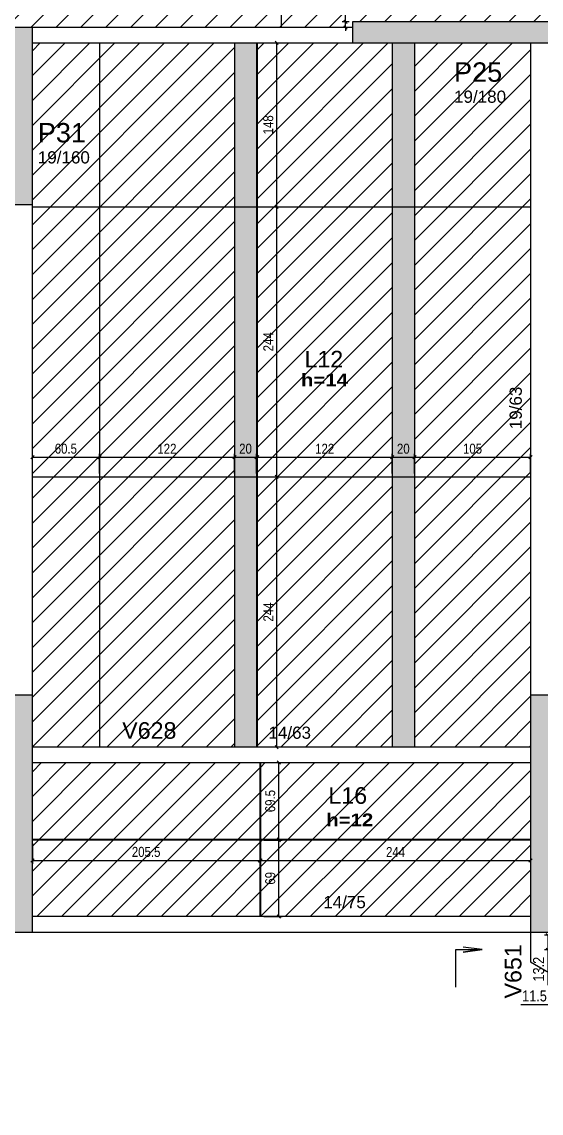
# Model space of a CAD drawing. Extents: x 1894 to 8661, y -614 to 3008.
# Drawn here: x 4123 to 4592, y 255 to 1241 of the extents above; entities that cross this region are included whole.
import ezdxf

# ---------------------------------------------------------------- set-up
doc = ezdxf.new("R2010")
doc.units = 0
doc.header["$PDMODE"] = 34
for name, color, linetype in [('COTA', 241, 'Continuous'), ('MTH-COTAS7', 31, 'Continuous'), ('MTH-DIM-PILAR', 3, 'Continuous'), ('MTH-DIM-VIGA', 3, 'Continuous'), ('MTH-FACE-VIGA', 7, 'Continuous'), ('MTH-PILAR-SEGUE', 5, 'Continuous'), ('MTH-SOMBRA25', 253, 'Continuous'), ('MTH-TIT1-PILAR', 5, 'Continuous'), ('MTH-TIT1-VIGA', 5, 'Continuous'), ('MTH-TXT-NEGRITO', 5, 'Continuous'), ('Painéis', 200, 'Continuous')]:
    doc.layers.add(name, color=color, linetype=linetype)
doc.layers.add('Hachura', color=251, linetype='Continuous', lineweight=9)
doc.styles.add('COTA TECNICA', font='techl___.ttf', dxfattribs={"height": 10})
doc.styles.add('COTA TECNICA-50', font='techl___.ttf', dxfattribs={"height": 9})
doc.styles.add('TQS_ARIAL', font='arial.ttf')
doc.styles.add('TQS_ARIAL_BLACK', font='ariblk.ttf')
doc.dimstyles.new('COTA PAINEL-50', dxfattribs={"dimtxt": 9, "dimasz": 3, "dimexe": 3, "dimexo": 3, "dimgap": 3, "dimtad": 1, "dimdec": 1, "dimzin": 12, "dimdsep": 46, "dimtxsty": 'COTA TECNICA-50', "dimblk1": 'OBLIQUE', "dimblk2": 'OBLIQUE', "dimsah": 1, "dimcen": 0.9, "dimclrd": 4, "dimclre": 4, "dimclrt": 240, "dimadec": 1, "dimazin": 3, "dimtfac": 1, "dimtdec": 1, "dimtmove": 0, "dimatfit": 3, "dimfxl": 1, "dimtolj": 1, "dimtzin": 12, "dimarcsym": 0})
doc.dimstyles.new('PAINEL', dxfattribs={"dimtxt": 10, "dimasz": 3, "dimexe": 3, "dimexo": 3, "dimgap": 3, "dimtad": 1, "dimdec": 1, "dimzin": 12, "dimdsep": 46, "dimtxsty": 'COTA TECNICA', "dimblk1": 'OBLIQUE', "dimblk2": 'OBLIQUE', "dimsah": 1, "dimcen": 0.9, "dimclrd": 4, "dimclre": 4, "dimclrt": 240, "dimadec": 1, "dimazin": 3, "dimtfac": 1, "dimtdec": 1, "dimtmove": 0, "dimatfit": 3, "dimfxl": 1, "dimtolj": 1, "dimtzin": 12, "dimarcsym": 0})
pattern_1 = [(45, (-1482.724, 0), (-11.22532, 11.22532), [])]

# ---------------------------------------------------------------- blocks, each defined once
blk = doc.blocks.new('_Oblique')
at = {"color": 0, "linetype": 'ByBlock', "lineweight": -2}
blk.add_line((-0.5, -0.5), (0.5, 0.5), dxfattribs=at)
blk = doc.blocks.new('*D153')
at = {"layer": 'COTA', "color": 4, "lineweight": -2, "transparency": 16777216}
for p, q in [((4132.12, 832.67), (4132.12, 850.53)), ((4192.62, 832.67), (4192.62, 850.53)), ((4132.12, 847.53), (4192.62, 847.53))]:
    blk.add_line(p, q, dxfattribs=at)
at = {"layer": 'Defpoints', "color": 0, "transparency": 16777216}
for p in [(4192.62, 847.53), (4132.12, 829.67), (4192.62, 829.67)]:
    blk.add_point(p, dxfattribs=at)
at = {"layer": 'COTA', "color": 4, "lineweight": -2, "transparency": 16777216, "xscale": 3, "yscale": 3, "zscale": 3, "rotation": 180}
blk.add_blockref('_Oblique', (4132.12, 847.53), dxfattribs=at)
at = {"layer": 'COTA', "color": 4, "lineweight": -2, "transparency": 16777216, "xscale": 3, "yscale": 3, "zscale": 3}
blk.add_blockref('_Oblique', (4192.62, 847.53), dxfattribs=at)
at = {"layer": 'COTA', "color": 240, "transparency": 16777216, "insert": (4162.37, 855.13), "char_height": 9, "attachment_point": 5, "style": 'COTA TECNICA-50'}
blk.add_mtext('\\A1;60.5', dxfattribs=at)
blk = doc.blocks.new('*D154')
at = {"layer": 'COTA', "color": 4, "lineweight": -2, "transparency": 16777216}
for p, q in [((4192.62, 832.67), (4192.62, 850.53)), ((4314.62, 832.67), (4314.62, 850.53)), ((4192.62, 847.53), (4314.62, 847.53))]:
    blk.add_line(p, q, dxfattribs=at)
at = {"layer": 'Defpoints', "color": 0, "transparency": 16777216}
for p in [(4314.62, 847.53), (4192.62, 829.67), (4314.62, 829.67)]:
    blk.add_point(p, dxfattribs=at)
at = {"layer": 'COTA', "color": 4, "lineweight": -2, "transparency": 16777216, "xscale": 3, "yscale": 3, "zscale": 3, "rotation": 180}
blk.add_blockref('_Oblique', (4192.62, 847.53), dxfattribs=at)
at = {"layer": 'COTA', "color": 4, "lineweight": -2, "transparency": 16777216, "xscale": 3, "yscale": 3, "zscale": 3}
blk.add_blockref('_Oblique', (4314.62, 847.53), dxfattribs=at)
at = {"layer": 'COTA', "color": 240, "transparency": 16777216, "insert": (4253.62, 855.08), "char_height": 9, "attachment_point": 5, "style": 'COTA TECNICA-50'}
blk.add_mtext('\\A1;122', dxfattribs=at)
blk = doc.blocks.new('*D155')
at = {"layer": 'COTA', "color": 4, "lineweight": -2, "transparency": 16777216}
for p, q in [((4314.62, 832.67), (4314.62, 850.53)), ((4334.62, 832.67), (4334.62, 850.53)), ((4314.62, 847.53), (4334.62, 847.53))]:
    blk.add_line(p, q, dxfattribs=at)
at = {"layer": 'Defpoints', "color": 0, "transparency": 16777216}
for p in [(4334.62, 847.53), (4314.62, 829.67), (4334.62, 829.67)]:
    blk.add_point(p, dxfattribs=at)
at = {"layer": 'COTA', "color": 4, "lineweight": -2, "transparency": 16777216, "xscale": 3, "yscale": 3, "zscale": 3, "rotation": 180}
blk.add_blockref('_Oblique', (4314.62, 847.53), dxfattribs=at)
at = {"layer": 'COTA', "color": 4, "lineweight": -2, "transparency": 16777216, "xscale": 3, "yscale": 3, "zscale": 3}
blk.add_blockref('_Oblique', (4334.62, 847.53), dxfattribs=at)
at = {"layer": 'COTA', "color": 240, "transparency": 16777216, "insert": (4324.62, 855.12), "char_height": 9, "attachment_point": 5, "style": 'COTA TECNICA-50'}
blk.add_mtext('\\A1;20', dxfattribs=at)
blk = doc.blocks.new('*D156')
at = {"layer": 'COTA', "color": 4, "lineweight": -2, "transparency": 16777216}
for p, q in [((4335.12, 832.67), (4335.12, 850.53)), ((4457.12, 832.67), (4457.12, 850.53)), ((4335.12, 847.53), (4457.12, 847.53))]:
    blk.add_line(p, q, dxfattribs=at)
at = {"layer": 'Defpoints', "color": 0, "transparency": 16777216}
for p in [(4457.12, 847.53), (4335.12, 829.67), (4457.12, 829.67)]:
    blk.add_point(p, dxfattribs=at)
at = {"layer": 'COTA', "color": 4, "lineweight": -2, "transparency": 16777216, "xscale": 3, "yscale": 3, "zscale": 3, "rotation": 180}
blk.add_blockref('_Oblique', (4335.12, 847.53), dxfattribs=at)
at = {"layer": 'COTA', "color": 4, "lineweight": -2, "transparency": 16777216, "xscale": 3, "yscale": 3, "zscale": 3}
blk.add_blockref('_Oblique', (4457.12, 847.53), dxfattribs=at)
at = {"layer": 'COTA', "color": 240, "transparency": 16777216, "insert": (4396.12, 855.08), "char_height": 9, "attachment_point": 5, "style": 'COTA TECNICA-50'}
blk.add_mtext('\\A1;122', dxfattribs=at)
blk = doc.blocks.new('*D157')
at = {"layer": 'COTA', "color": 4, "lineweight": -2, "transparency": 16777216}
for p, q in [((4457.12, 832.67), (4457.12, 850.53)), ((4477.12, 832.67), (4477.12, 850.53)), ((4457.12, 847.53), (4477.12, 847.53))]:
    blk.add_line(p, q, dxfattribs=at)
at = {"layer": 'Defpoints', "color": 0, "transparency": 16777216}
for p in [(4477.12, 847.53), (4457.12, 829.67), (4477.12, 829.67)]:
    blk.add_point(p, dxfattribs=at)
at = {"layer": 'COTA', "color": 4, "lineweight": -2, "transparency": 16777216, "xscale": 3, "yscale": 3, "zscale": 3, "rotation": 180}
blk.add_blockref('_Oblique', (4457.12, 847.53), dxfattribs=at)
at = {"layer": 'COTA', "color": 4, "lineweight": -2, "transparency": 16777216, "xscale": 3, "yscale": 3, "zscale": 3}
blk.add_blockref('_Oblique', (4477.12, 847.53), dxfattribs=at)
at = {"layer": 'COTA', "color": 240, "transparency": 16777216, "insert": (4467.12, 855.12), "char_height": 9, "attachment_point": 5, "style": 'COTA TECNICA-50'}
blk.add_mtext('\\A1;20', dxfattribs=at)
blk = doc.blocks.new('*D158')
at = {"layer": 'COTA', "color": 4, "lineweight": -2, "transparency": 16777216}
for p, q in [((4477.12, 832.67), (4477.12, 850.53)), ((4582.12, 832.67), (4582.12, 850.53)), ((4477.12, 847.53), (4582.12, 847.53))]:
    blk.add_line(p, q, dxfattribs=at)
at = {"layer": 'Defpoints', "color": 0, "transparency": 16777216}
for p in [(4582.12, 847.53), (4477.12, 829.67), (4582.12, 829.67)]:
    blk.add_point(p, dxfattribs=at)
at = {"layer": 'COTA', "color": 4, "lineweight": -2, "transparency": 16777216, "xscale": 3, "yscale": 3, "zscale": 3, "rotation": 180}
blk.add_blockref('_Oblique', (4477.12, 847.53), dxfattribs=at)
at = {"layer": 'COTA', "color": 4, "lineweight": -2, "transparency": 16777216, "xscale": 3, "yscale": 3, "zscale": 3}
blk.add_blockref('_Oblique', (4582.12, 847.53), dxfattribs=at)
at = {"layer": 'COTA', "color": 240, "transparency": 16777216, "insert": (4529.62, 855.13), "char_height": 9, "attachment_point": 5, "style": 'COTA TECNICA-50'}
blk.add_mtext('\\A1;105', dxfattribs=at)
blk = doc.blocks.new('*D159')
at = {"layer": 'COTA', "color": 4, "lineweight": -2, "transparency": 16777216}
for p, q in [((4338.12, 1221.67), (4355.75, 1221.67)), ((4352.75, 1221.67), (4352.75, 1073.67)), ((4338.12, 1073.67), (4355.75, 1073.67))]:
    blk.add_line(p, q, dxfattribs=at)
at = {"layer": 'Defpoints', "color": 0, "transparency": 16777216}
for p in [(4335.12, 1221.67), (4335.12, 1073.67), (4352.75, 1073.67)]:
    blk.add_point(p, dxfattribs=at)
at = {"layer": 'COTA', "color": 4, "lineweight": -2, "transparency": 16777216, "xscale": 3, "yscale": 3, "zscale": 3}
for p, rotation in [((4352.75, 1221.67), 90), ((4352.75, 1073.67), 270)]:
    blk.add_blockref('_Oblique', p, dxfattribs=dict(at, rotation=rotation))
at = {"layer": 'COTA', "color": 240, "transparency": 16777216, "insert": (4345.17, 1147.67), "char_height": 9, "attachment_point": 5, "rotation": 90, "style": 'COTA TECNICA-50'}
blk.add_mtext('\\A1;148', dxfattribs=at)
blk = doc.blocks.new('*D160')
at = {"layer": 'COTA', "color": 4, "lineweight": -2, "transparency": 16777216}
for p, q in [((4338.12, 1073.67), (4355.75, 1073.67)), ((4352.75, 1073.67), (4352.75, 829.67))]:
    blk.add_line(p, q, dxfattribs=at)
at = {"layer": 'Defpoints', "color": 0, "transparency": 16777216}
for p in [(4335.12, 1073.67), (4352.75, 829.67), (4352.75, 829.67)]:
    blk.add_point(p, dxfattribs=at)
at = {"layer": 'COTA', "color": 4, "lineweight": -2, "transparency": 16777216, "xscale": 3, "yscale": 3, "zscale": 3}
for p, rotation in [((4352.75, 1073.67), 90), ((4352.75, 829.67), 270)]:
    blk.add_blockref('_Oblique', p, dxfattribs=dict(at, rotation=rotation))
at = {"layer": 'COTA', "color": 240, "transparency": 16777216, "insert": (4345.19, 951.67), "char_height": 9, "attachment_point": 5, "rotation": 90, "style": 'COTA TECNICA-50'}
blk.add_mtext('\\A1;244', dxfattribs=at)
blk = doc.blocks.new('*D161')
at = {"layer": 'COTA', "color": 4, "lineweight": -2, "transparency": 16777216}
blk.add_line((4352.75, 829.67), (4352.75, 585.67), dxfattribs=at)
at = {"layer": 'Defpoints', "color": 0, "transparency": 16777216}
for p in [(4352.75, 829.67), (4352.75, 585.67), (4352.75, 585.67)]:
    blk.add_point(p, dxfattribs=at)
at = {"layer": 'COTA', "color": 4, "lineweight": -2, "transparency": 16777216, "xscale": 3, "yscale": 3, "zscale": 3}
for p, rotation in [((4352.75, 829.67), 90), ((4352.75, 585.67), 270)]:
    blk.add_blockref('_Oblique', p, dxfattribs=dict(at, rotation=rotation))
at = {"layer": 'COTA', "color": 240, "transparency": 16777216, "insert": (4345.19, 707.67), "char_height": 9, "attachment_point": 5, "rotation": 90, "style": 'COTA TECNICA-50'}
blk.add_mtext('\\A1;244', dxfattribs=at)
blk = doc.blocks.new('*D149')
at = {"layer": 'COTA', "color": 4, "lineweight": -2, "transparency": 16777216}
for p, q in [((4132.12, 498.67), (4132.12, 480.36)), ((4337.62, 498.67), (4337.62, 480.36)), ((4132.12, 483.36), (4337.62, 483.36))]:
    blk.add_line(p, q, dxfattribs=at)
at = {"layer": 'Defpoints', "color": 0, "transparency": 16777216}
for p in [(4132.12, 501.67), (4337.62, 501.67), (4337.62, 483.36)]:
    blk.add_point(p, dxfattribs=at)
at = {"layer": 'COTA', "color": 4, "lineweight": -2, "transparency": 16777216, "xscale": 3, "yscale": 3, "zscale": 3, "rotation": 180}
blk.add_blockref('_Oblique', (4132.12, 483.36), dxfattribs=at)
at = {"layer": 'COTA', "color": 4, "lineweight": -2, "transparency": 16777216, "xscale": 3, "yscale": 3, "zscale": 3}
blk.add_blockref('_Oblique', (4337.62, 483.36), dxfattribs=at)
at = {"layer": 'COTA', "color": 240, "transparency": 16777216, "insert": (4234.87, 490.96), "char_height": 9, "attachment_point": 5, "style": 'COTA TECNICA-50'}
blk.add_mtext('\\A1;205.5', dxfattribs=at)
blk = doc.blocks.new('*D150')
at = {"layer": 'COTA', "color": 4, "lineweight": -2, "transparency": 16777216}
for p, q in [((4338.12, 498.67), (4338.12, 480.36)), ((4582.12, 498.67), (4582.12, 480.36)), ((4338.12, 483.36), (4582.12, 483.36))]:
    blk.add_line(p, q, dxfattribs=at)
at = {"layer": 'Defpoints', "color": 0, "transparency": 16777216}
for p in [(4338.12, 501.67), (4582.12, 501.67), (4582.12, 483.36)]:
    blk.add_point(p, dxfattribs=at)
at = {"layer": 'COTA', "color": 4, "lineweight": -2, "transparency": 16777216, "xscale": 3, "yscale": 3, "zscale": 3, "rotation": 180}
blk.add_blockref('_Oblique', (4338.12, 483.36), dxfattribs=at)
at = {"layer": 'COTA', "color": 4, "lineweight": -2, "transparency": 16777216, "xscale": 3, "yscale": 3, "zscale": 3}
blk.add_blockref('_Oblique', (4582.12, 483.36), dxfattribs=at)
at = {"layer": 'COTA', "color": 240, "transparency": 16777216, "insert": (4460.12, 490.93), "char_height": 9, "attachment_point": 5, "style": 'COTA TECNICA-50'}
blk.add_mtext('\\A1;244', dxfattribs=at)
blk = doc.blocks.new('*D151')
at = {"layer": 'COTA', "color": 4, "lineweight": -2, "transparency": 16777216}
for p, q in [((4341.12, 501.67), (4357.59, 501.67)), ((4354.59, 432.67), (4354.59, 501.67)), ((4341.12, 432.67), (4357.59, 432.67))]:
    blk.add_line(p, q, dxfattribs=at)
at = {"layer": 'Defpoints', "color": 0, "transparency": 16777216}
for p in [(4338.12, 501.67), (4354.59, 501.67), (4338.12, 432.67)]:
    blk.add_point(p, dxfattribs=at)
at = {"layer": 'COTA', "color": 4, "lineweight": -2, "transparency": 16777216, "xscale": 3, "yscale": 3, "zscale": 3}
for p, rotation in [((4354.59, 501.67), 90), ((4354.59, 432.67), 270)]:
    blk.add_blockref('_Oblique', p, dxfattribs=dict(at, rotation=rotation))
at = {"layer": 'COTA', "color": 240, "transparency": 16777216, "insert": (4346.97, 467.17), "char_height": 9, "attachment_point": 5, "rotation": 90, "style": 'COTA TECNICA-50'}
blk.add_mtext('\\A1;69', dxfattribs=at)
blk = doc.blocks.new('*D152')
at = {"layer": 'COTA', "color": 4, "lineweight": -2, "transparency": 16777216}
for p, q in [((4341.12, 571.67), (4357.59, 571.67)), ((4354.59, 502.17), (4354.59, 571.67)), ((4341.12, 502.17), (4357.59, 502.17))]:
    blk.add_line(p, q, dxfattribs=at)
at = {"layer": 'Defpoints', "color": 0, "transparency": 16777216}
for p in [(4338.12, 571.67), (4354.59, 571.67), (4338.12, 502.17)]:
    blk.add_point(p, dxfattribs=at)
at = {"layer": 'COTA', "color": 4, "lineweight": -2, "transparency": 16777216, "xscale": 3, "yscale": 3, "zscale": 3}
for p, rotation in [((4354.59, 571.67), 90), ((4354.59, 502.17), 270)]:
    blk.add_blockref('_Oblique', p, dxfattribs=dict(at, rotation=rotation))
at = {"layer": 'COTA', "color": 240, "transparency": 16777216, "insert": (4346.96, 536.92), "char_height": 9, "attachment_point": 5, "rotation": 90, "style": 'COTA TECNICA-50'}
blk.add_mtext('\\A1;69.5', dxfattribs=at)
blk = doc.blocks.new('*D188')
at = {"layer": 'COTA', "color": 4, "lineweight": -2, "transparency": 16777216}
for p, q in [((4414.96, 1240.67), (4414.96, 1258.77)), ((4418.12, 1240.67), (4411.96, 1240.67)), ((4418.12, 1235.67), (4411.96, 1235.67)), ((4414.96, 1235.67), (4414.96, 1240.67)), ((4414.96, 1235.67), (4414.96, 1232.67))]:
    blk.add_line(p, q, dxfattribs=at)
at = {"layer": 'Defpoints', "color": 0, "transparency": 16777216}
for p in [(4414.96, 1240.67), (4421.12, 1240.67), (4421.12, 1235.67)]:
    blk.add_point(p, dxfattribs=at)
at = {"layer": 'COTA', "color": 4, "lineweight": -2, "transparency": 16777216, "xscale": 3, "yscale": 3, "zscale": 3}
for p, rotation in [((4414.96, 1240.67), 270), ((4414.96, 1235.67), 90)]:
    blk.add_blockref('_Oblique', p, dxfattribs=dict(at, rotation=rotation))
at = {"layer": 'COTA', "color": 240, "transparency": 16777216, "insert": (4406.85, 1252.72), "char_height": 10, "attachment_point": 5, "rotation": 90, "style": 'COTA TECNICA'}
blk.add_mtext('\\A1;5', dxfattribs=at)
blk = doc.blocks.new('*D285')
at = {"layer": 'COTA', "color": 4, "lineweight": -2, "transparency": 16777216}
for p, q in [((4598.12, 415.72), (4594.58, 415.72)), ((4597.58, 415.72), (4597.58, 402.48)), ((4598.12, 402.48), (4594.58, 402.48)), ((4597.58, 402.48), (4597.58, 370.75))]:
    blk.add_line(p, q, dxfattribs=at)
at = {"layer": 'Defpoints', "color": 0, "transparency": 16777216}
for p in [(4601.12, 415.72), (4597.58, 402.48), (4601.12, 402.48)]:
    blk.add_point(p, dxfattribs=at)
at = {"layer": 'COTA', "color": 4, "lineweight": -2, "transparency": 16777216, "xscale": 3, "yscale": 3, "zscale": 3}
for p, rotation in [((4597.58, 415.72), 90), ((4597.58, 402.48), 270)]:
    blk.add_blockref('_Oblique', p, dxfattribs=dict(at, rotation=rotation))
at = {"layer": 'COTA', "color": 240, "transparency": 16777216, "insert": (4589.36, 385.11), "char_height": 10, "attachment_point": 5, "rotation": 90, "style": 'COTA TECNICA'}
blk.add_mtext('\\A1;13.2', dxfattribs=at)
blk = doc.blocks.new('*D286')
at = {"layer": 'COTA', "color": 4, "lineweight": -2, "transparency": 16777216}
for p, q in [((4601.12, 399.48), (4601.12, 349.82)), ((4612.58, 392.72), (4612.58, 349.82)), ((4601.12, 352.82), (4573.11, 352.82)), ((4612.58, 352.82), (4601.12, 352.82))]:
    blk.add_line(p, q, dxfattribs=at)
at = {"layer": 'Defpoints', "color": 0, "transparency": 16777216}
for p in [(4601.12, 402.48), (4612.58, 395.72), (4601.12, 352.82)]:
    blk.add_point(p, dxfattribs=at)
at = {"layer": 'COTA', "color": 4, "lineweight": -2, "transparency": 16777216, "xscale": 3, "yscale": 3, "zscale": 3, "rotation": 180}
blk.add_blockref('_Oblique', (4601.12, 352.82), dxfattribs=at)
at = {"layer": 'COTA', "color": 4, "lineweight": -2, "transparency": 16777216, "xscale": 3, "yscale": 3, "zscale": 3}
blk.add_blockref('_Oblique', (4612.58, 352.82), dxfattribs=at)
at = {"layer": 'COTA', "color": 240, "transparency": 16777216, "insert": (4585.61, 360.93), "char_height": 10, "attachment_point": 5, "style": 'COTA TECNICA'}
blk.add_mtext('\\A1;11.5', dxfattribs=at)

msp = doc.modelspace()

# ---------------------------------------------------------------- hatches: boundary and pattern name
at = {"layer": 'Hachura', "linetype": 'ByBlock'}
h = msp.add_hatch(dxfattribs=at)
h.set_pattern_fill('ANSI31', color=256, scale=5)
h.set_pattern_definition(pattern_1)
h.paths.add_polyline_path([(3233.62, 1361.67), (3233.62, 1308.17), (3233.62, 1296.67), (3380.62, 1296.67), (3380.62, 1361.67)])
h.paths.add_polyline_path([(3233.62, 1296.17), (3233.62, 1289.17), (3233.62, 1235.67), (3380.62, 1235.67), (3380.62, 1296.17)])
h.paths.add_polyline_path([(3380.62, 1296.17), (3380.62, 1235.67), (3393.12, 1235.67), (3412.12, 1235.67), (3624.62, 1235.67), (3624.62, 1296.17)])
h.paths.add_polyline_path([(3412.12, 1361.67), (3393.12, 1361.67), (3380.62, 1361.67), (3380.62, 1296.67), (3624.62, 1296.67), (3624.62, 1361.67)])
h.paths.add_polyline_path([(3868.62, 1296.67), (3868.62, 1361.67), (3624.62, 1361.67), (3624.62, 1296.67)])
h.paths.add_polyline_path([(3624.62, 1296.17), (3624.62, 1235.67), (3868.62, 1235.67), (3868.62, 1296.17)])
h.paths.add_polyline_path([(3869.12, 1296.17), (3869.12, 1235.67), (4113.12, 1235.67), (4113.12, 1296.17)])
h.paths.add_polyline_path([(4113.12, 1296.67), (4113.12, 1361.67), (3869.12, 1361.67), (3869.12, 1296.67)])
h.paths.add_polyline_path([(4357.12, 1296.67), (4357.12, 1361.67), (4132.12, 1361.67), (4113.12, 1361.67), (4113.12, 1296.67)])
h.paths.add_polyline_path([(4113.12, 1296.17), (4113.12, 1235.67), (4132.12, 1235.67), (4357.12, 1235.67), (4357.12, 1296.17)])
h.paths.add_polyline_path([(4357.12, 1296.17), (4357.12, 1235.67), (4421.12, 1235.67), (4421.12, 1240.67), (4601.12, 1240.67), (4601.12, 1296.17)])
h.paths.add_polyline_path([(4601.12, 1296.67), (4601.12, 1361.67), (4582.12, 1361.67), (4357.12, 1361.67), (4357.12, 1296.67)])
h.paths.add_polyline_path([(4845.12, 1337.17), (4845.12, 1397.67), (4601.12, 1397.67), (4601.12, 1361.67), (4601.12, 1337.17)])
h.paths.add_polyline_path([(4845.12, 1235.67), (4845.12, 1336.67), (4601.12, 1336.67), (4601.12, 1240.67), (4601.12, 1235.67)])
h.paths.add_polyline_path([(4970.62, 1235.67), (4970.62, 1240.67), (5089.12, 1240.67), (5089.12, 1336.67), (4845.12, 1336.67), (4845.12, 1235.67)])
h.paths.add_polyline_path([(5089.12, 1337.17), (5089.12, 1397.67), (4845.12, 1397.67), (4845.12, 1337.17)])
h.paths.add_polyline_path([(5333.12, 1337.17), (5333.12, 1397.67), (5274.12, 1397.67), (5089.12, 1397.67), (5089.12, 1337.17)])
h.paths.add_polyline_path([(5333.12, 1235.67), (5333.12, 1336.67), (5089.12, 1336.67), (5089.12, 1240.67), (5150.62, 1240.67), (5150.62, 1235.67)])
h.paths.add_polyline_path([(5520.12, 1235.67), (5520.12, 1240.67), (5520.12, 1336.67), (5333.62, 1336.67), (5333.62, 1235.67)])
h.paths.add_polyline_path([(5520.12, 1337.17), (5520.12, 1361.67), (5520.12, 1397.67), (5333.62, 1397.67), (5333.62, 1337.17)])
h.paths.add_polyline_path([(5396.12, 1568.67), (5274.12, 1568.67), (5274.12, 1417.67), (5396.12, 1417.67)])
h.paths.add_polyline_path([(5416.62, 1417.67), (5520.12, 1417.67), (5520.12, 1501.67), (5520.12, 1568.67), (5416.62, 1568.67)])
h.paths.add_polyline_path([(5520.12, 1690.67), (5416.62, 1690.67), (5416.62, 1568.67), (5520.12, 1568.67)])
h.paths.add_polyline_path([(5396.12, 1690.67), (5274.12, 1690.67), (5274.12, 1625.67), (5274.12, 1606.67), (5274.12, 1568.67), (5396.12, 1568.67)])
h.paths.add_polyline_path([(5396.12, 1934.67), (5292.12, 1934.67), (5292.12, 1834.67), (5292.12, 1815.67), (5274.12, 1815.67), (5274.12, 1690.67), (5396.12, 1690.67)])
h.paths.add_polyline_path([(5416.62, 1690.67), (5520.12, 1690.67), (5520.12, 1934.67), (5416.62, 1934.67)])
h.paths.add_polyline_path([(5520.12, 2077.67), (5416.62, 2077.67), (5416.62, 1934.67), (5520.12, 1934.67), (5520.12, 2011.67)])
h.paths.add_polyline_path([(5396.12, 2077.67), (5292.12, 2077.67), (5292.12, 1934.67), (5396.12, 1934.67)])
h.paths.add_polyline_path([(4601.12, 1833.67), (4704.62, 1833.67), (4704.62, 2077.67), (4601.12, 2077.67), (4601.12, 2011.67)])
h.paths.add_polyline_path([(4601.12, 1679.67), (4704.62, 1679.67), (4704.62, 1833.67), (4601.12, 1833.67)])
h.paths.add_polyline_path([(4601.12, 1557.67), (4704.62, 1557.67), (4704.62, 1679.67), (4601.12, 1679.67)])
h.paths.add_polyline_path([(4704.62, 1557.67), (4601.12, 1557.67), (4601.12, 1501.67), (4601.12, 1417.67), (4704.62, 1417.67)])
h.paths.add_polyline_path([(4847.12, 1417.67), (4847.12, 1557.67), (4725.12, 1557.67), (4725.12, 1417.67)])
h.paths.add_polyline_path([(4847.12, 1557.67), (4847.12, 1606.67), (4847.12, 1625.67), (4847.12, 1679.67), (4725.12, 1679.67), (4725.12, 1557.67)])
h.paths.add_polyline_path([(4847.12, 1815.67), (4847.12, 1833.67), (4725.12, 1833.67), (4725.12, 1679.67), (4847.12, 1679.67)])
h = msp.add_hatch(dxfattribs=at)
h.set_pattern_fill('ANSI31', color=256, scale=5)
h.set_pattern_definition(pattern_1)
h.paths.add_polyline_path([(4192.62, 1221.67), (4132.12, 1221.67), (4132.12, 1075.67), (4132.12, 1073.67), (4192.62, 1073.67)])
h.paths.add_polyline_path([(4314.62, 1073.67), (4314.62, 1221.67), (4192.62, 1221.67), (4192.62, 1073.67)])
h.paths.add_polyline_path([(4457.12, 1221.67), (4421.12, 1221.67), (4335.12, 1221.67), (4335.12, 1073.67), (4457.12, 1073.67)])
h.paths.add_polyline_path([(4477.12, 1073.67), (4582.12, 1073.67), (4582.12, 1221.67), (4477.12, 1221.67)])
h.paths.add_polyline_path([(4477.12, 829.67), (4582.12, 829.67), (4582.12, 1073.67), (4477.12, 1073.67)])
h.paths.add_polyline_path([(4457.12, 1073.67), (4335.12, 1073.67), (4335.12, 829.67), (4457.12, 829.67)])
h.paths.add_polyline_path([(4314.62, 1073.67), (4192.62, 1073.67), (4192.62, 829.67), (4314.62, 829.67)])
h.paths.add_polyline_path([(4192.62, 1073.67), (4132.12, 1073.67), (4132.12, 829.67), (4192.62, 829.67)])
h.paths.add_polyline_path([(4132.12, 632.67), (4132.12, 585.67), (4192.62, 585.67), (4192.62, 829.67), (4132.12, 829.67)])
h.paths.add_polyline_path([(4314.62, 829.67), (4192.62, 829.67), (4192.62, 585.67), (4314.62, 585.67)])
h.paths.add_polyline_path([(4457.12, 829.67), (4335.12, 829.67), (4335.12, 585.67), (4457.12, 585.67)])
h.paths.add_polyline_path([(4582.12, 829.67), (4477.12, 829.67), (4477.12, 585.67), (4582.12, 585.67), (4582.12, 632.67)])
h.paths.add_polyline_path([(4338.12, 571.67), (4338.12, 502.17), (4582.12, 502.17), (4582.12, 571.67)])
h.paths.add_polyline_path([(4338.12, 501.67), (4338.12, 432.67), (4582.12, 432.67), (4582.12, 501.67)])
h.paths.add_polyline_path([(4337.62, 501.67), (4132.12, 501.67), (4132.12, 432.67), (4337.62, 432.67)])
h.paths.add_polyline_path([(4132.12, 571.67), (4132.12, 502.17), (4337.62, 502.17), (4337.62, 571.67)])
at = {"layer": 'Hachura'}
h = msp.add_hatch(color=256, dxfattribs=at)
h.dxf.hatch_style = 1
h.paths.add_polyline_path([(4334.62, 585.67), (4314.62, 585.67), (4314.62, 829.67), (4334.62, 829.67)])
h.paths.add_polyline_path([(4334.62, 829.67), (4314.62, 829.67), (4314.62, 1073.67), (4334.62, 1073.67)])
h.paths.add_polyline_path([(4334.62, 1073.67), (4314.62, 1073.67), (4314.62, 1221.67), (4334.62, 1221.67)])
h.paths.add_polyline_path([(4477.12, 1073.67), (4457.12, 1073.67), (4457.12, 1221.67), (4477.12, 1221.67)])
h.paths.add_polyline_path([(4477.12, 829.67), (4457.12, 829.67), (4457.12, 1073.67), (4477.12, 1073.67)])
h.paths.add_polyline_path([(4477.12, 585.67), (4457.12, 585.67), (4457.12, 829.67), (4477.12, 829.67)])

# ---------------------------------------------------------------- linework, layer by layer
at = {"layer": 'MTH-COTAS7', "linetype": 'Continuous'}
msp.add_lwpolyline([(4514.48, 368.98), (4514.48, 402.81), (4538.38, 402.81), (4521.03, 400.53), (4538.38, 402.81), (4521.03, 405.1)], dxfattribs=at)
at = {"layer": 'MTH-FACE-VIGA', "linetype": 'Continuous'}
for p, q in [((4421.12, 1235.67), (4132.12, 1235.67)), ((4132.12, 1221.67), (4421.12, 1221.67)), ((4582.12, 1221.67), (4582.12, 632.67)), ((4132.12, 632.67), (4132.12, 1075.67)), ((4582.12, 585.67), (4132.12, 585.67)), ((4132.12, 571.67), (4582.12, 571.67)), ((4582.12, 432.67), (4132.12, 432.67)), ((4132.12, 418.67), (4582.12, 418.67)), ((4582.12, 418.67), (4582.12, 391.87))]:
    msp.add_line(p, q, dxfattribs=at)
msp.add_lwpolyline([(4582.12, 391.87), (4627.94, 365.08), (4675.25, 341.03), (4723.9, 319.8), (4773.71, 301.46), (4824.51, 286.09), (4876.13, 273.72), (4928.38, 264.41), (4981.09, 258.18), (5034.08, 255.06), (5087.15, 255.06), (5140.14, 258.18), (5192.85, 264.41), (5245.11, 273.72), (5296.72, 286.09), (5347.52, 301.46), (5397.33, 319.8), (5445.98, 341.03), (5493.3, 365.08), (5539.12, 391.87)], dxfattribs=at)
at = {"layer": 'MTH-PILAR-SEGUE', "linetype": 'Continuous'}
for points in [[(4113.12, 1075.67), (4132.12, 1075.67), (4132.12, 1235.67), (4113.12, 1235.67), (4113.12, 1075.67)], [(4421.12, 1240.67), (4421.12, 1221.67), (4601.12, 1221.67), (4601.12, 1240.67), (4421.12, 1240.67)], [(4113.12, 418.67), (4132.12, 418.67), (4132.12, 632.67), (4113.12, 632.67), (4113.12, 418.67)], [(4582.12, 418.67), (4601.12, 418.67), (4601.12, 632.67), (4582.12, 632.67), (4582.12, 418.67)]]:
    msp.add_lwpolyline(points, dxfattribs=at)
at = {"layer": 'MTH-SOMBRA25', "linetype": 'Continuous'}
for points in [[(4113.12, 1075.67), (4132.12, 1075.67), (4132.12, 1235.67)], [(4113.12, 1075.67), (4132.12, 1235.67), (4113.12, 1235.67)], [(4421.12, 1240.67), (4421.12, 1221.67), (4601.12, 1221.67)], [(4421.12, 1240.67), (4601.12, 1221.67), (4601.12, 1240.67)], [(4421.12, 1240.67), (4601.12, 1240.67), (4421.12, 1240.67)], [(4113.12, 418.67), (4132.12, 418.67), (4132.12, 632.67)], [(4113.12, 418.67), (4132.12, 632.67), (4113.12, 632.67)], [(4582.12, 418.67), (4601.12, 418.67), (4601.12, 632.67)], [(4582.12, 418.67), (4601.12, 632.67), (4582.12, 632.67)], [(4582.12, 418.67), (4582.12, 632.67), (4582.12, 418.67)]]:
    msp.add_solid(points, dxfattribs=at)
at = {"layer": 'Painéis'}
for p, q in [((4357.12, 1235.67), (4357.12, 1361.67)), ((4192.62, 1221.67), (4192.62, 585.67)), ((4314.62, 1221.67), (4314.62, 585.67)), ((4334.62, 1221.67), (4334.62, 585.67)), ((4335.12, 1221.67), (4335.12, 585.67)), ((4457.12, 1221.67), (4457.12, 585.67)), ((4477.12, 1221.67), (4477.12, 585.67)), ((4132.12, 1073.67), (4582.12, 1073.67)), ((4132.12, 829.67), (4582.12, 829.67)), ((4337.62, 571.67), (4337.62, 432.67)), ((4338.12, 571.67), (4338.12, 432.67)), ((4582.12, 502.17), (4132.12, 502.17)), ((4582.12, 501.67), (4132.12, 501.67))]:
    msp.add_line(p, q, dxfattribs=at)

# ---------------------------------------------------------------- texts
at = {"layer": 'MTH-DIM-PILAR', "linetype": 'Continuous', "style": 'TQS_ARIAL'}
for s, p in [('19/180', (4512.93, 1167.55)), ('19/160', (4137.06, 1112.77))]:
    msp.add_text(s, height=11, dxfattribs=at).set_placement(p)
at = {"layer": 'MTH-DIM-VIGA', "linetype": 'Continuous', "style": 'TQS_ARIAL'}
msp.add_text('19/63', height=11, rotation=90, dxfattribs=at).set_placement((4574.12, 872.72))
for s, p in [('14/63', (4345.32, 593.17)), ('14/75', (4394.81, 440.17))]:
    msp.add_text(s, height=11, dxfattribs=at).set_placement(p)
at = {"layer": 'MTH-TIT1-PILAR', "linetype": 'Continuous', "style": 'TQS_ARIAL'}
for s, p in [('P25', (4512.93, 1186.55)), ('P31', (4137.06, 1131.77))]:
    msp.add_text(s, height=17.5, dxfattribs=at).set_placement(p)
at = {"layer": 'MTH-TIT1-VIGA', "linetype": 'Continuous', "style": 'TQS_ARIAL'}
for s, p in [('L12', (4377.88, 928.54)), ('V628', (4213.29, 593.17)), ('L16', (4399.48, 534.45))]:
    msp.add_text(s, height=15, dxfattribs=at).set_placement(p)
msp.add_text('V651', height=15, rotation=90, dxfattribs=at).set_placement((4573.78, 358.67))
at = {"layer": 'MTH-TXT-NEGRITO', "color": 3, "linetype": 'Continuous', "style": 'TQS_ARIAL_BLACK'}
for s, p in [('h=14', (4374.7, 911.49)), ('h=12', (4397.54, 514.2))]:
    msp.add_text(s, height=11.5, dxfattribs=at).set_placement(p)

# ---------------------------------------------------------------- dimensions: what is measured, and where the dimension line sits
at = {"layer": 'COTA'}
for base, p1, p2, angle, dimstyle, picture, middle in [((4414.96, 1240.67), (4421.12, 1235.67), (4421.12, 1240.67), 90, 'PAINEL', '*D188', (4406.85, 1252.72)), ((4352.75, 1073.67), (4335.12, 1221.67), (4335.12, 1073.67), 270, 'COTA PAINEL-50', '*D159', (4345.17, 1147.67)), ((4354.59, 571.67), (4338.12, 502.17), (4338.12, 571.67), 90, 'COTA PAINEL-50', '*D152', (4346.96, 536.92)), ((4354.59, 501.67), (4338.12, 432.67), (4338.12, 501.67), 90, 'COTA PAINEL-50', '*D151', (4346.97, 467.17)), ((4597.58, 402.48), (4601.12, 415.72), (4601.12, 402.48), 90, 'PAINEL', '*D285', (4589.36, 385.11))]:
    dim = msp.add_linear_dim(base=base, p1=p1, p2=p2, angle=angle, dimstyle=dimstyle, dxfattribs=at)
    dim.commit()
    dim.dimension.update_dxf_attribs({"geometry": picture, "text_midpoint": middle})
for base, p1, p2, picture, middle in [((4352.75, 829.67), (4335.12, 1073.67), (4352.75, 829.67), '*D160', (4345.19, 951.67)), ((4352.75, 585.67), (4352.75, 829.67), (4352.75, 585.67), '*D161', (4345.19, 707.67))]:
    dim = msp.add_linear_dim(base=base, p1=p1, p2=p2, angle=270, dimstyle='COTA PAINEL-50', override={"dimtmove": 1}, dxfattribs=at)
    dim.commit()
    dim.dimension.update_dxf_attribs({"geometry": picture, "text_midpoint": middle})
for base, p1, p2, dimstyle, picture, middle in [((4192.62, 847.53), (4132.12, 829.67), (4192.62, 829.67), 'COTA PAINEL-50', '*D153', (4162.37, 855.13)), ((4457.12, 847.53), (4335.12, 829.67), (4457.12, 829.67), 'COTA PAINEL-50', '*D156', (4396.12, 855.08)), ((4337.62, 483.36), (4132.12, 501.67), (4337.62, 501.67), 'COTA PAINEL-50', '*D149', (4234.87, 490.96)), ((4582.12, 483.36), (4338.12, 501.67), (4582.12, 501.67), 'COTA PAINEL-50', '*D150', (4460.12, 490.93)), ((4601.12, 352.82), (4612.58, 395.72), (4601.12, 402.48), 'PAINEL', '*D286', (4585.61, 360.93))]:
    dim = msp.add_linear_dim(base=base, p1=p1, p2=p2, dimstyle=dimstyle, dxfattribs=at)
    dim.commit()
    dim.dimension.update_dxf_attribs({"geometry": picture, "text_midpoint": middle})
for base, p1, p2, picture, middle in [((4314.62, 847.53), (4192.62, 829.67), (4314.62, 829.67), '*D154', (4253.62, 855.08)), ((4334.62, 847.53), (4314.62, 829.67), (4334.62, 829.67), '*D155', (4324.62, 855.12)), ((4477.12, 847.53), (4457.12, 829.67), (4477.12, 829.67), '*D157', (4467.12, 855.12)), ((4582.12, 847.53), (4477.12, 829.67), (4582.12, 829.67), '*D158', (4529.62, 855.13))]:
    dim = msp.add_linear_dim(base=base, p1=p1, p2=p2, dimstyle='COTA PAINEL-50', override={"dimtmove": 1}, dxfattribs=at)
    dim.commit()
    dim.dimension.update_dxf_attribs({"geometry": picture, "text_midpoint": middle})

doc.saveas('drawing.dxf')
